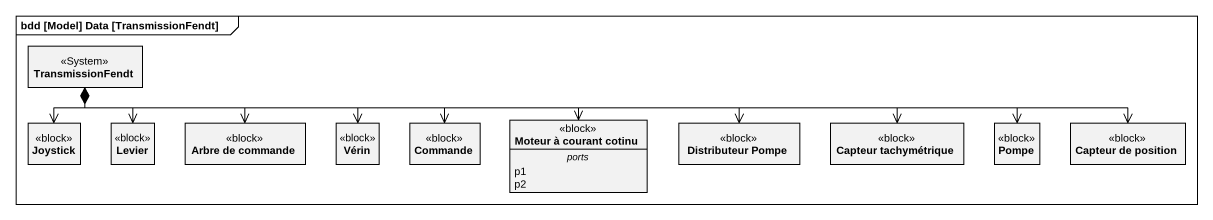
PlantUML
@startuml
mainframe bdd [Model] Data [TransmissionFendt]
hide circle
hide empty members
class TransmissionFendt <<System>>
class Joystick <<block>>
class Levier <<block>>
class "Arbre de commande" as Arbre_de_commande <<block>>
class Vérin <<block>>
class Commande <<block>>
class "Moteur à courant cotinu" as Moteur_à_courant_cotinu <<block>> {
  -- ports --
  p1
  p2
}
class "Distributeur Pompe" as Distributeur_Pompe <<block>>
class "Capteur tachymétrique" as Capteur_tachymétrique <<block>>
class Pompe <<block>>
class "Capteur de position" as Capteur_de_position <<block>>
TransmissionFendt *--> Joystick
TransmissionFendt *--> Levier
TransmissionFendt *-right-> Arbre_de_commande
TransmissionFendt *-right-> Vérin
TransmissionFendt *-right-> Commande
TransmissionFendt *-right-> Moteur_à_courant_cotinu
TransmissionFendt *-right-> Distributeur_Pompe
TransmissionFendt *-right-> Capteur_tachymétrique
TransmissionFendt *-right-> Pompe
TransmissionFendt *-right-> Capteur_de_position
@enduml
